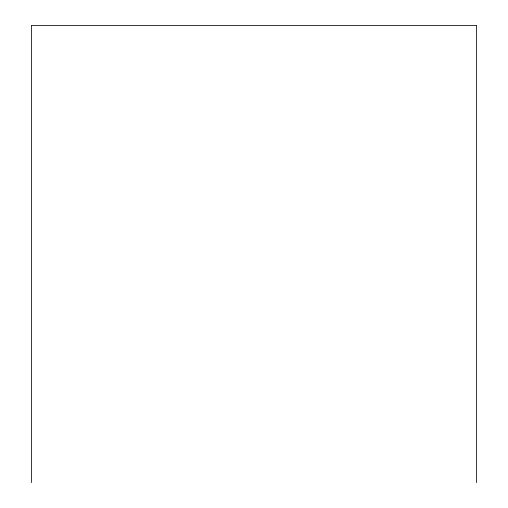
<?xml version="1.0" encoding="UTF-8"?>
<svg xmlns="http://www.w3.org/2000/svg" width="508" height="508" viewBox="0 0 508 508"><rect width="100%" height="100%" fill="white"/><g stroke="black" fill="none" stroke-linecap="round" stroke-linejoin="round"><path stroke-width="0.76" d="M476.612 482.6L476.612 25.4L31.388 25.4L31.388 482.6"/></g></svg>
